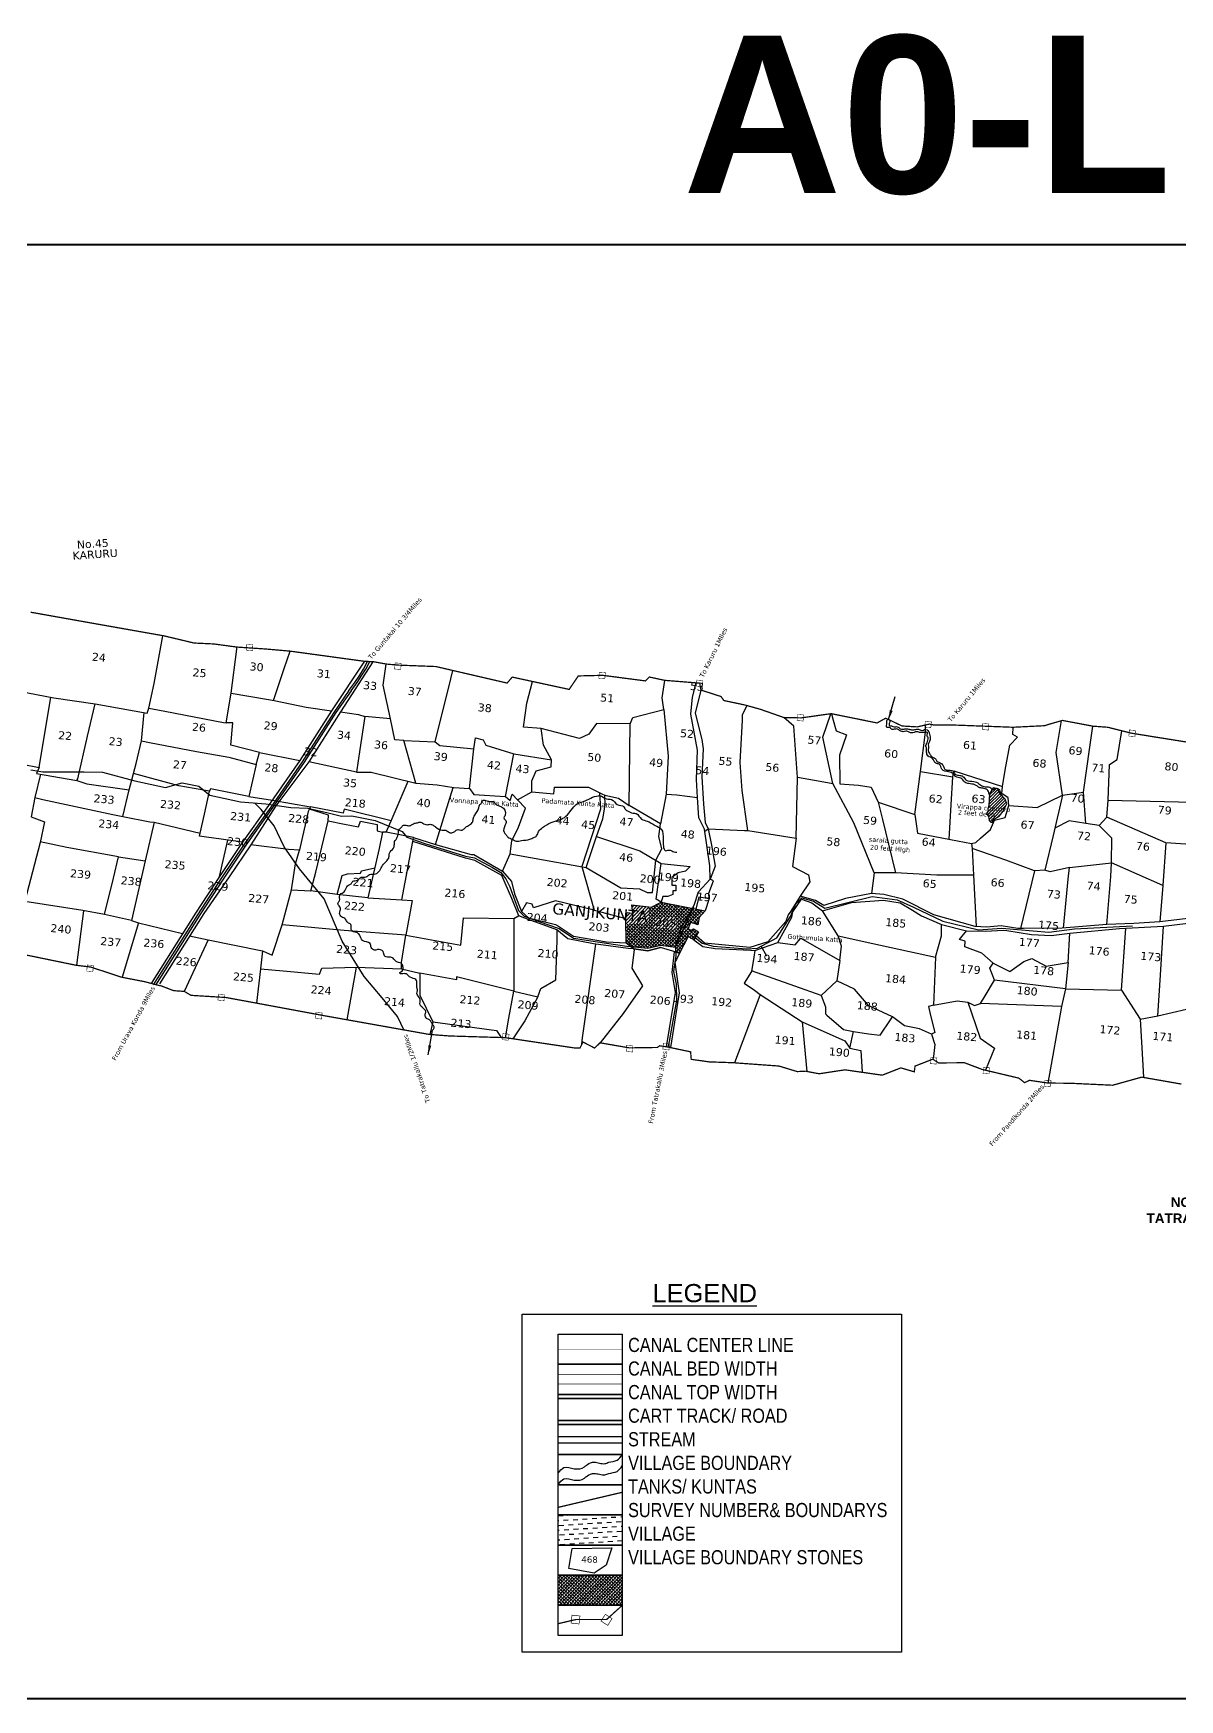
# Model space of a CAD drawing. Header units: inches. Extents: x 749926 to 764968, y 1657896 to 1663187.
# Drawn here: x 753874 to 757515, y 1657896 to 1663187 of the extents above; entities that cross this region are included whole.
import ezdxf
from ezdxf.enums import TextEntityAlignment as Align

# ---------------------------------------------------------------- set-up
doc = ezdxf.new("R2010")
doc.units = ezdxf.units.IN
doc.header["$MEASUREMENT"] = 0
doc.linetypes.add('ACAD_ISO02W100', pattern=[15, 12, -3])
doc.linetypes.add('HIDDEN2', pattern=[0.1875, 0.125, -0.0625])
for name, color, linetype in [('CANAL1', 1, 'Continuous'), ('PLOT', 7, 'Continuous'), ('PLOT NO', 7, 'Continuous'), ('ROADS', 6, 'Continuous'), ('STRUCTURE', 5, 'Continuous'), ('TABLE', 7, 'Continuous'), ('tank', 4, 'Continuous'), ('TANKS-STREAM', 4, 'Continuous'), ('TITLEBLOCK', 7, 'Continuous'), ('VILLAGE', 30, 'Continuous'), ('VILLAGE BOUNDRY', 5, 'Continuous'), ('VILLAGE STONES', 240, 'Continuous')]:
    doc.layers.add(name, color=color, linetype=linetype)
doc.styles.add('A', font='ARIAL_1.TTF')
doc.styles.add('ARIALN', font='ARIALN_1.TTF')
doc.styles.get("Standard").update_dxf_attribs({"font": 'verdana_0.ttf'})
doc.dimstyles.get("Standard").update_dxf_attribs({"dimtxt": 0.18, "dimasz": 0.18, "dimexe": 0.18, "dimexo": 0.0625, "dimgap": 0.09, "dimtad": 0, "dimtih": 1, "dimtoh": 1, "dimdec": 4, "dimzin": 0, "dimdsep": 46, "dimtxsty": 'Standard', "dimcen": 0.09, "dimadec": 0, "dimazin": 0, "dimtfac": 1, "dimtdec": 4, "dimtofl": 0, "dimtmove": 0, "dimatfit": 3, "dimfxl": 0, "dimtolj": 1, "dimtzin": 0, "dimarcsym": 0})

msp = doc.modelspace()

# ---------------------------------------------------------------- hatches: boundary and pattern name
at = {"layer": 'tank'}
h = msp.add_hatch(dxfattribs=at)
h.set_pattern_fill('DASH', color=256, scale=121.505087, angle=3.5405, style=0)
h.set_pattern_definition([(3.5405362, (-17742.216, -38649.444), (14.2212084, 16.09708578), [15.18813582, -15.18813582])])
h.paths.add_polyline_path([(755540.7, 1658482.4), (755744.7, 1658482.4), (755744.7, 1658386.7), (755540.7, 1658386.7)])
at = {"layer": 'TANKS-STREAM'}
h = msp.add_hatch(dxfattribs=at)
h.set_pattern_fill('ANSI31', color=256, scale=54, style=0)
edge = h.paths.add_edge_path()
edge.add_line((756961.1, 1660755), (756952.2, 1660763.5))
edge.add_spline(control_points=[(756952.2, 1660763.5), (756950.2, 1660765.3), (756948.4, 1660767.2), (756947.2, 1660769.4)], knot_values=[503.600499, 503.600499, 503.600499, 503.600499, 511.400789, 511.400789, 511.400789, 511.400789], degree=3, periodic=0)
edge.add_line((756949.8, 1660765.9), (756949.7, 1660766))
edge.add_spline(control_points=[(756952.2, 1660763.5), (756950.2, 1660765.3), (756948.4, 1660767.2), (756947.2, 1660769.4)], knot_values=[503.600499, 503.600499, 503.600499, 503.600499, 511.400789, 511.400789, 511.400789, 511.400789], degree=3, periodic=0)
edge.add_line((756947.2, 1660769.4), (756940.7, 1660778.3))
edge.add_line((756940.7, 1660778.3), (756937.9, 1660788.2))
edge.add_line((756937.9, 1660788.2), (756931.1, 1660789.3))
edge.add_spline(control_points=[(756931.1, 1660789.3), (756926.6, 1660788.4), (756921.5, 1660784.3), (756918.9, 1660784.6)], knot_values=[464.273292, 464.273292, 464.273292, 464.273292, 475.72719, 475.72719, 475.72719, 475.72719], degree=3, periodic=0)
edge.add_line((756918.9, 1660784.6), (756910.3, 1660771.4))
edge.add_line((756910.3, 1660771.4), (756909.1, 1660734.6))
edge.add_line((756909.1, 1660734.6), (756905.3, 1660724.3))
edge.add_line((756905.3, 1660724.3), (756906.9, 1660718.1))
edge.add_line((756906.9, 1660718.1), (756901.4, 1660709.8))
edge.add_line((756901.4, 1660709.8), (756908, 1660699.4))
edge.add_line((756908, 1660699.4), (756909.8, 1660686.7))
edge.add_line((756909.8, 1660686.7), (756915.1, 1660681.6))
edge.add_line((756915.1, 1660681.6), (756919.8, 1660681.6))
edge.add_line((756919.8, 1660681.6), (756922.9, 1660689.4))
edge.add_line((756922.9, 1660689.4), (756942.6, 1660701.8))
edge.add_line((756942.6, 1660701.8), (756954.4, 1660717.1))
edge.add_line((756954.4, 1660717.1), (756965.9, 1660740.3))
edge.add_line((756965.9, 1660740.3), (756961.1, 1660755))
at = {"layer": 'VILLAGE', "linetype": 'Continuous'}
h = msp.add_hatch(dxfattribs=at)
h.set_pattern_fill('SACNCR', color=256, scale=81.6108957, angle=1.53031993, style=0)
h.paths.add_polyline_path([(755961.5, 1660364.2), (755984.6, 1660356), (755988.7, 1660378.9), (756008.1, 1660400.2), (755867.7, 1660427.4), (755836.9, 1660412.4), (755774.9, 1660419.3), (755778.4, 1660392.7), (755759.8, 1660395.1), (755756.3, 1660375.8), (755756.6, 1660298.8), (755771.5, 1660287.3), (755825.6, 1660281.9), (755867.1, 1660291.3), (755913.5, 1660284.9), (755914.1, 1660270), (755926.2, 1660266.4), (755953.8, 1660318.7), (755971.8, 1660307.9), (755979.4, 1660320.5), (755986.7, 1660333.2), (755971.1, 1660343.3), (755963.2, 1660338.7), (755953.9, 1660342.7)])
h.paths.add_polyline_path([(755841.1, 1660346.5), (755920.7, 1660339.6), (755924.1, 1660379.1), (755844.6, 1660386.1)], flags=24)
h = msp.add_hatch(dxfattribs=at)
h.set_pattern_fill('SACNCR', color=256, scale=81.610896, angle=1.5303, style=0)
h.set_pattern_definition([(46.53031993, (-17742.216, -38649.444), (-5.552641114, 5.263678017), []), (46.53031993, (-17736.8075, -38649.2994), (-5.552641114, 5.263678017), [0, -7.651021475])])
h.paths.add_polyline_path([(755540.7, 1658291), (755744.7, 1658291), (755744.7, 1658195.4), (755540.7, 1658195.4)])

# ---------------------------------------------------------------- linework, layer by layer
at = {"layer": 'CANAL1', "color": 1, "linetype": 'HIDDEN2', "ltscale": 100, "const_width": 2}
msp.add_lwpolyline([(755540.7, 1659008.5), (755744.7, 1659008.5)], dxfattribs=at)
at = {"layer": 'CANAL1', "color": 5, "const_width": 2}
for points in [[(755744.7, 1658927.9), (755540.7, 1658927.9)], [(755744.7, 1658897.9), (755540.7, 1658897.9)]]:
    msp.add_lwpolyline(points, dxfattribs=at)
at = {"layer": 'CANAL1', "color": 1, "const_width": 5}
for points in [[(755744.7, 1658852.2), (755540.7, 1658852.2)], [(755744.7, 1658782.2), (755540.7, 1658782.2)]]:
    msp.add_lwpolyline(points, dxfattribs=at)
at = {"layer": 'PLOT'}
for points in [[(753829, 1661097.5), (753939.2, 1661076.7), (754070.7, 1661057.8), (754235.8, 1661028), (754241.3, 1661044.3), (754257.6, 1661122.2), (754285.8, 1661274)], [(754241.3, 1661044.3), (754291.6, 1661034), (754478.6, 1660998), (754486.5, 1660997.7), (754502.9, 1661091.5), (754520, 1661230.8), (754520.5, 1661237.8)], [(754636.9, 1661068.1), (754671, 1661169.3), (754689.7, 1661224.9)], [(755009, 1661010), (754985.3, 1661116.7), (754995, 1661183.9)], [(755050.9, 1660941), (755150.7, 1660936.9), (755200.1, 1661137.5), (755206.2, 1661163.5)], [(755150.7, 1660936.9), (755164.7, 1660925.4), (755273.5, 1660914.8), (755277.9, 1660949.8), (755302.9, 1660943.5), (755311.6, 1660926.1), (755399.9, 1660898.7), (755519.8, 1660880.1), (755494.4, 1660926), (755486.7, 1660979.7), (755431.2, 1660983.8), (755441.4, 1661059.3), (755459.9, 1661128.5)], [(755769.4, 1660994.1), (755778.5, 1661014.6), (755876.1, 1661039.7), (755871.7, 1661076.4), (755879.3, 1661132.2)], [(753693.1, 1660910.2), (753742.8, 1660889), (753784.5, 1660877.1), (753892.6, 1660855.7), (753929.5, 1661078.6)], [(754502.9, 1661091.5), (754620.5, 1661071), (754638.6, 1661067.8), (754741.1, 1661046.6), (754821.3, 1661035.4)], [(753892.6, 1660855.7), (753884.7, 1660835.9), (753908.6, 1660831.9), (754012.2, 1660814.1), (754015.6, 1660819.9), (754046.7, 1660954.5), (754070.7, 1661057.8)], [(754012.2, 1660814.1), (754044.4, 1660803.9), (754178.8, 1660785), (754201.2, 1660867.9), (754217.3, 1660940.5), (754226.6, 1661029.7)], [(754850, 1661031.7), (754907.2, 1661023.7), (754926.9, 1661017.6), (754911.1, 1660912.8), (754900.2, 1660840.9), (754749.4, 1660873.9)], [(754900.2, 1660840.9), (754946.6, 1660840.9), (755089, 1660806.1), (755050.9, 1660941), (755022, 1660943.3), (755009, 1661010), (754926.9, 1661017.6)], [(755876.1, 1661039.7), (755890.8, 1660891.2), (755884.1, 1660770.9), (755865.5, 1660677), (755766.5, 1660734.4)], [(756006.8, 1660653), (756017.1, 1660660.2), (756132.6, 1660655.5), (756143.8, 1660655.5), (756124.9, 1660782.6), (756119.4, 1660871.4), (756126.4, 1661005.4), (756126.4, 1661024.2), (756141.7, 1661051.8)], [(756143.8, 1660655.5), (756296.8, 1660630.8), (756301.1, 1660823.7), (756289.6, 1660986.2), (756258, 1661014)], [(756301, 1660825.2), (756373.2, 1660811.9), (756413.4, 1660804.6), (756381.8, 1660951.9), (756407.3, 1661026.3), (756409.1, 1661025.7), (756414.2, 1661005.8), (756424.3, 1660972.2), (756456.9, 1660959.1), (756434.3, 1660895), (756435.4, 1660803.8), (756495.1, 1660799.5), (756535.5, 1660793.5), (756556.9, 1660745.9), (756570.6, 1660690.4), (756589.9, 1660612.5), (756611.9, 1660521.4), (756544.5, 1660520.5), (756536.2, 1660454.9)], [(754217.3, 1660940.5), (754243.3, 1660934.7), (754392.6, 1660906.5), (754477.1, 1660891.3), (754495, 1660888), (754582.3, 1660864.7), (754592.1, 1660903.6), (754501.2, 1660926.6), (754508.1, 1660997.1), (754486.5, 1660997.7)], [(755457, 1660778.1), (755527.5, 1660771.7), (755529.5, 1660793.3), (755637.7, 1660793.3), (755679.5, 1660772.2), (755689.2, 1660767.3), (755733, 1660757.7), (755766.5, 1660734.4), (755769.4, 1660994.1), (755662.8, 1660995.3), (755638.5, 1660961.6), (755608.6, 1660947.6), (755486.7, 1660979.7)], [(756673.9, 1660706.7), (756692, 1660843.1), (756707.1, 1660968.1), (756707.8, 1660990.5)], [(756692, 1660843.1), (756794.1, 1660826.2), (756797.1, 1660844.6), (756952.3, 1660795.6), (756960.3, 1660846.7), (756975.7, 1660925.9), (757000.1, 1660951.9), (756984.7, 1660960.7), (756985.6, 1660983.2)], [(756972.3, 1660734.9), (757062.3, 1660728.1), (757142.8, 1660768), (757122.1, 1660902.9), (757139.7, 1661004.2)], [(757142.8, 1660768), (757209.4, 1660777.6), (757229.7, 1660920.2), (757239.2, 1660986.7)], [(757258.7, 1660671.2), (757283.3, 1660697.8), (757287.3, 1660752.2), (757292.1, 1660864.7), (757315.8, 1660881.1), (757330.9, 1660972.1)], [(754592.1, 1660903.6), (754720.8, 1660878.1)], [(755089, 1660806.1), (755157, 1660800.1), (755209.6, 1660792.4), (755259.1, 1660789.3), (755273.5, 1660914.8)], [(757287.3, 1660752.2), (757599.7, 1660744.6), (757683, 1660907.4)], [(754582.3, 1660864.7), (754558.3, 1660763.4), (754633.3, 1660752), (754754.3, 1660730.4), (754747.5, 1660715.7), (754719.8, 1660593.5), (754719.2, 1660592.6), (754685, 1660595.2), (754565.1, 1660609.6)], [(755259.1, 1660789.3), (755272.7, 1660769.3), (755373.3, 1660763.6), (755399.9, 1660898.7)], [(755373.3, 1660763.6), (755388.4, 1660751), (755395.3, 1660770.3), (755411.9, 1660753.2), (755457, 1660778.1), (755457, 1660812.7), (755471.3, 1660844.4), (755519, 1660857.3), (755519.8, 1660880.1)], [(753896.6, 1660833.9), (753878.4, 1660760.7), (753867.1, 1660699), (753909.2, 1660682.6), (753895.5, 1660616.8), (753853.2, 1660455.5), (753846.7, 1660429.7), (753805, 1660269.6)], [(754258.1, 1660682.2), (754403.8, 1660646.8), (754418.1, 1660707.5), (754433.7, 1660780.1), (754336, 1660797.4), (754192.6, 1660836.2)], [(755011.1, 1660686.5), (755065, 1660812)], [(756544.5, 1660520.5), (756479.5, 1660680), (756413.4, 1660804.6)], [(756782.4, 1660628), (756788.7, 1660736.7), (756794.1, 1660826.2)], [(753878.4, 1660760.7), (753904.7, 1660754.2), (754126.2, 1660706.7), (754158.3, 1660699.7), (754178.8, 1660785)], [(754558.3, 1660763.4), (754436.3, 1660788.2), (754433.7, 1660780.1)], [(755151.2, 1660610.9), (755177.9, 1660696.5), (755207.8, 1660792.4)], [(755364.2, 1660525.8), (755388.5, 1660581.7), (755393.4, 1660622.3), (755415, 1660666.4), (755437.4, 1660726), (755411.9, 1660753.2)], [(755388.5, 1660581.7), (755453.6, 1660570), (755629.6, 1660538.4), (755662.6, 1660636.6), (755683, 1660692.3), (755690.7, 1660736), (755689.2, 1660767.3)], [(755672.6, 1660775.7), (755675.8, 1660723.1), (755616.3, 1660540.8)], [(755884.1, 1660770.9), (755917.4, 1660769.1), (755983.6, 1660760.7)], [(756556.9, 1660745.9), (756674.1, 1660706.7), (756681.9, 1660647.3), (756787.2, 1660627.1), (756853.7, 1660614.3), (756855.4, 1660598.5), (756859.8, 1660514.1), (756869, 1660350.8)], [(756853.7, 1660614.3), (756867.7, 1660616.8), (756882.1, 1660631.3), (756914, 1660658.9), (756927.2, 1660688.3), (756961, 1660696.2), (756972.3, 1660734.9), (756969.6, 1660759.6), (756949.7, 1660772.9), (756952.3, 1660795.6)], [(757142.8, 1660768), (757112.6, 1660639.3), (757086.6, 1660529.8), (757053.4, 1660527.5), (756962.2, 1660561.6), (756855.4, 1660598.5)], [(757216.9, 1660677.7), (757209.4, 1660777.6)], [(757599.7, 1660744.6), (757585.5, 1660655), (757563.8, 1660610), (757470.6, 1660616.6), (757283.3, 1660697.8)], [(754158.3, 1660699.7), (754244.3, 1660683.4), (754258.1, 1660682.2), (754229.5, 1660558.8), (754185.8, 1660370), (754100.4, 1660388.4), (754031.5, 1660401.1), (753846.7, 1660429.7)], [(754693.9, 1660467.3), (754755.9, 1660463.7), (754771.7, 1660523.6), (754790, 1660602.6), (754810.6, 1660685.9), (754811.6, 1660704.3), (754750.9, 1660723)], [(754994.8, 1660649.8), (755011.1, 1660686.5), (754861, 1660723.4), (754857.8, 1660710.3), (754754.3, 1660730.4)], [(754538.1, 1660618.2), (754524.3, 1660620.7), (754423.7, 1660634.2), (754402.1, 1660637.3), (754403.8, 1660646.8)], [(754810.6, 1660685.9), (754862.6, 1660675.6), (754906.5, 1660666.9), (754912.7, 1660684.8), (754966.5, 1660674.6), (754966.5, 1660653.9), (754983.1, 1660650.5), (754972.5, 1660598.7), (754936.2, 1660441.3), (754838.9, 1660452.1), (754854.7, 1660512.7), (754871.4, 1660518), (754913, 1660519.5), (754916.8, 1660527.6), (754958.2, 1660536.9)], [(754936.2, 1660441.3), (755044.1, 1660435.3), (755079.3, 1660620.1), (755081.8, 1660633.3), (754994.8, 1660649.8), (754983.1, 1660650.5)], [(755629.6, 1660538.4), (755740.5, 1660472.9), (755799.6, 1660469.7), (755823.5, 1660459), (755840.9, 1660459), (755851.1, 1660560.8), (755870.2, 1660597.6), (755860.2, 1660636.5), (755865.5, 1660677)], [(757164.9, 1660538.1), (757297.9, 1660553.1), (757299.7, 1660631.4), (757258.7, 1660671.2), (757216.9, 1660677.7), (757164.3, 1660685.9), (757118.2, 1660663)], [(754144.9, 1660572), (753981, 1660601.2), (753895.9, 1660618.9)], [(754465, 1660509.8), (754492.2, 1660625)], [(754601.7, 1660272.8), (754633.1, 1660259.2), (754664.2, 1660356.4), (754693.9, 1660467.3), (754707.2, 1660550), (754719.2, 1660592.6)], [(755662.6, 1660636.6), (755800, 1660590.5), (755868, 1660551), (755959.9, 1660541), (755945.4, 1660526), (755922, 1660520.9), (755902.4, 1660505.9), (755902.4, 1660481.6), (755914.5, 1660481.6), (755914.5, 1660463.9), (755904.7, 1660463.9), (755904.7, 1660452.2), (755888.8, 1660445.6), (755873.4, 1660445.6), (755867.7, 1660427.4), (755852.3, 1660436.9), (755868, 1660551)], [(756296.8, 1660630.8), (756285.7, 1660540.6), (756335.6, 1660514.6), (756339.8, 1660492), (756309.7, 1660447.4)], [(757470.6, 1660616.6), (757460.9, 1660480.6), (757451.3, 1660365.1)], [(754100.4, 1660388.4), (754128.4, 1660503.8), (754144.9, 1660572), (754229.5, 1660558.8)], [(755616.3, 1660540.8), (755655.3, 1660402.5), (755756.3, 1660375.8)], [(757145.9, 1660345.3), (757160.3, 1660500.9), (757164.9, 1660538.1), (757103.5, 1660524.5), (757086.6, 1660529.8)], [(757283.2, 1660356.9), (757295.8, 1660508.9), (757297.9, 1660553.1)], [(757460.9, 1660480.6), (757297.9, 1660553.1)], [(756020.6, 1660439), (756019.2, 1660456.7), (756034.8, 1660496), (756024, 1660500.4)], [(756859.8, 1660514.1), (756743.6, 1660514.1), (756611.9, 1660521.4)], [(757053.4, 1660527.5), (757009.7, 1660344.2)], [(754838.9, 1660452.1), (754755.9, 1660463.7)], [(755044.1, 1660435.3), (755076.8, 1660433.1), (755056.8, 1660323.3)], [(755655.3, 1660402.5), (755532.3, 1660432.6), (755462.1, 1660410.1), (755458.5, 1660421.4), (755440.1, 1660426.2), (755424.9, 1660398)], [(755756.6, 1660298.8), (755756.3, 1660375.8), (755759.8, 1660395.1), (755778.4, 1660392.7), (755774.9, 1660419.3), (755836.9, 1660412.4), (755867.7, 1660427.4), (756008.1, 1660400.2), (755988.7, 1660378.9), (755984.6, 1660356), (755961.5, 1660364.2), (755953.9, 1660342.7), (755963.2, 1660338.7), (755971.1, 1660343.3), (755986.7, 1660333.2), (755979.4, 1660320.5), (755971.8, 1660307.9), (755953.8, 1660318.7), (755926.2, 1660266.4), (755866.1, 1660284.3), (755825.9, 1660273.7), (755780.8, 1660280.1), (755756.6, 1660298.8)], [(755978.9, 1660405.8), (755988.9, 1660445), (756020.6, 1660439), (756008.1, 1660400.2)], [(754034, 1660400.7), (754011, 1660227.5)], [(755056.8, 1660323.3), (755232.2, 1660291.2), (755240.8, 1660378), (755400.2, 1660375.5), (755412.4, 1660383.2), (755415.6, 1660384.4)], [(755400.2, 1660375.5), (755400.3, 1660145.4), (755476.7, 1660127.4), (755435.5, 1660050.9), (755396.7, 1659994.2)], [(755913.5, 1660284.9), (755971.8, 1660412.8)], [(756435.2, 1660242.8), (756440.8, 1660288.2), (756429.7, 1660320.8), (756380.6, 1660400.7)], [(757445.1, 1660067), (757536.7, 1660088.6), (757571.7, 1660130), (757605.6, 1660192.4), (757667.6, 1660173.6), (757670.3, 1660224.6), (757619.2, 1660286.4), (757620.3, 1660370.6), (757624.1, 1660385.3)], [(754185.8, 1660370), (754207.8, 1660362.3), (754156.8, 1660189.2)], [(754207.8, 1660362.3), (754348.1, 1660328.1)], [(754370.5, 1660320.5), (754429.8, 1660307.9), (754353.7, 1660144.5)], [(755043.1, 1660215.7), (755043.9, 1660236.6), (755056.8, 1660323.3), (754860.8, 1660338.4), (754664.2, 1660356.4)], [(755476.7, 1660127.4), (755485.5, 1660154.2), (755533.5, 1660181.3), (755537.3, 1660306.8), (755537.3, 1660339.3)], [(756429.7, 1660320.8), (756540.7, 1660296.7), (756739.7, 1660253.5), (756732.6, 1660101.1), (756717.1, 1660096.2), (756723.8, 1660067.6), (756737.4, 1660014.3), (756727, 1660008.3), (756688, 1660025.9), (756641.3, 1660035.3), (756603.2, 1660064)], [(756739.7, 1660253.5), (756758.8, 1660320.7), (756758.7, 1660357)], [(756842.3, 1660110.4), (756863, 1660100), (756882.3, 1660106.1), (756897.2, 1660130.9), (756927, 1660180.7), (756911.5, 1660218.2), (756922.5, 1660234.5), (756886.9, 1660265.4), (756832.7, 1660286.2), (756833.9, 1660304.5), (756815.2, 1660309), (756838.2, 1660336.9)], [(756922.5, 1660234.5), (756975.7, 1660207.6), (757019.8, 1660239.2), (757045.5, 1660249.4), (757090.3, 1660225.1), (757160.7, 1660235.9), (757166.1, 1660329.8)], [(757152.1, 1660153.1), (757329.8, 1660148.3), (757343.9, 1660345)], [(757329.8, 1660148.3), (757389.2, 1660055.9), (757445.1, 1660067), (757453.7, 1660195.9), (757463.9, 1660351.6)], [(754429.8, 1660307.9), (754601.7, 1660272.8), (754595.9, 1660215.9), (754582.5, 1660107.3)], [(755616.5, 1659977.5), (755618.3, 1659997.3), (755660.3, 1660294.7)], [(755780.8, 1660280.1), (755782, 1660276.2), (755774.8, 1660218.1), (755808.3, 1660161.9), (755747.1, 1660074.4), (755674, 1659981.3)], [(756166, 1660274.9), (756162.7, 1660253), (756155.2, 1660208), (756132, 1660170.5), (756164, 1660148.7), (756182.1, 1660134.3), (756138.8, 1660018), (756100.5, 1659917.8)], [(756203.4, 1660256.1), (756186.1, 1660287.9)], [(756238.9, 1660300.3), (756293.9, 1660292.1), (756312.1, 1660313.3), (756435.2, 1660242.8), (756425.7, 1660178.4)], [(754595.9, 1660215.9), (754667.1, 1660209.6), (754783, 1660199.4), (754790.6, 1660217.8), (754899, 1660221.2), (754869.3, 1660054.6)], [(754899, 1660221.2), (755043.1, 1660215.7), (755101.7, 1660202.6), (755102, 1660132.3), (755142.4, 1660048.2), (755133.5, 1660007.8)], [(757160.7, 1660235.9), (757152.1, 1660153.1), (757140, 1660096.2), (757096.3, 1659853.5)], [(755373.8, 1659997.6), (755384.5, 1660059.1), (755400.3, 1660145.4), (755315.9, 1660166.6), (755217.8, 1660191.1), (755217.8, 1660180.8), (755101.7, 1660202.6)], [(756375.7, 1660131.1), (756292.4, 1660160.7), (756155.4, 1660209.4)], [(756467.3, 1659964), (756478.9, 1660017.5), (756526.9, 1660009.7), (756563.9, 1660006), (756595.9, 1660053.9), (756603.2, 1660064), (756543.1, 1660091.8), (756526.9, 1660099.3), (756482.1, 1660151.3), (756425.7, 1660178.4), (756375.7, 1660131.1), (756390.3, 1660095.6), (756390.4, 1660073.8), (756394.1, 1660068.9), (756447.1, 1660023.1), (756478.9, 1660017.5)], [(757152.1, 1660153.1), (756927, 1660180.7)], [(756182.1, 1660134.3), (756315.7, 1660048.2), (756331.1, 1659890.3)], [(756732.6, 1660101.1), (756808.4, 1660114.5), (756842.3, 1660110.4), (756853.7, 1660076.8), (756880.8, 1659996.2), (756926.3, 1659964), (756898.1, 1659894.2)], [(757140, 1660096.2), (756882.3, 1660106.1)], [(757389.2, 1660055.9), (757398.2, 1659909.8), (757399.5, 1659871.4)], [(755142.4, 1660048.2), (755345, 1660020.1), (755359.5, 1659998)], [(756315.7, 1660048.2), (756451, 1659987.7), (756467.3, 1659964), (756502.2, 1659957.1), (756506.2, 1659887.7)], [(756727, 1660008.3), (756736.9, 1659975.4), (756732.9, 1659937.5), (756730.8, 1659929.3)]]:
    msp.add_lwpolyline(points, dxfattribs=at)
at = {"layer": 'PLOT NO'}
for points in [[(755540.7, 1659056.4), (755744.7, 1659056.4), (755744.7, 1658960.7), (755540.7, 1658960.7)], [(755540.7, 1658960.7), (755744.7, 1658960.7), (755744.7, 1658865), (755540.7, 1658865)], [(755540.7, 1658865), (755744.7, 1658865), (755744.7, 1658769.4), (755540.7, 1658769.4)], [(755540.7, 1658769.4), (755744.7, 1658769.4), (755744.7, 1658673.7), (755540.7, 1658673.7)], [(755540.7, 1658673.7), (755744.7, 1658673.7), (755744.7, 1658578), (755540.7, 1658578)], [(755540.7, 1658578), (755744.7, 1658578), (755744.7, 1658482.4), (755540.7, 1658482.4)], [(755540.7, 1658482.4), (755744.7, 1658482.4), (755744.7, 1658386.7), (755540.7, 1658386.7)], [(755540.7, 1658386.7), (755744.7, 1658386.7), (755744.7, 1658291), (755540.7, 1658291)], [(755540.7, 1658291), (755744.7, 1658291), (755744.7, 1658195.4), (755540.7, 1658195.4)], [(755540.7, 1658195.4), (755744.7, 1658195.4), (755744.7, 1658099.7), (755540.7, 1658099.7)]]:
    msp.add_lwpolyline(points, close=True, dxfattribs=at)
at = {"layer": 'PLOT NO', "color": 6}
for points in [[(755540.7, 1658731.5), (755744.7, 1658731.5)], [(755540.7, 1658711.5), (755744.7, 1658711.5)]]:
    msp.add_lwpolyline(points, dxfattribs=at)
at = {"layer": 'PLOT NO'}
msp.add_lwpolyline([(755574.9, 1658312.4), (755585.3, 1658375.4), (755711.3, 1658378.2), (755693.1, 1658323), (755655.1, 1658297.7), (755574.9, 1658312.4)], dxfattribs=at)
at = {"layer": 'PLOT NO', "color": 4}
for points in [[(755540.7, 1658614.5), (755559.4, 1658632.5), (755592.2, 1658628.7), (755624.2, 1658634.8), (755633.6, 1658642.4), (755655.2, 1658649.8), (755672.3, 1658647), (755689, 1658645.2), (755701.7, 1658649.3), (755728.2, 1658656.4), (755744.7, 1658673.7)], [(755540.7, 1658578.7), (755559.4, 1658596.7), (755592.2, 1658592.9), (755624.2, 1658599), (755633.6, 1658606.6), (755655.2, 1658614), (755672.3, 1658611.2), (755689, 1658609.4), (755701.7, 1658613.4), (755728.2, 1658620.6), (755744.7, 1658637.9)]]:
    msp.add_spline(points, degree=3, dxfattribs=at)
at = {"layer": 'ROADS'}
for points in [[(754926.1, 1661192.7), (754821.3, 1661035.4), (754720.8, 1660878.1), (754621.4, 1660734.8), (754535.2, 1660614.1), (754465, 1660509.8), (754388.9, 1660392.8), (754248.3, 1660169.9)], [(754952.3, 1661191.3), (754850, 1661031.7), (754749.4, 1660873.9), (754644.4, 1660734.1), (754565.1, 1660609.6), (754496.2, 1660508.4), (754415.2, 1660391.4), (754274.6, 1660168.5)], [(754876.4, 1661099.6), (754895.1, 1661125.5), (754910.7, 1661148.9), (754923.2, 1661167.5), (754935.4, 1661192.2)], [(754883.5, 1661099.3), (754902.2, 1661125.1), (754917.8, 1661148.5), (754930.3, 1661167.2), (754942.5, 1661191.8)], [(756024, 1660500.4), (756022.2, 1660542.9), (756005.9, 1660659.2), (755987.6, 1660695.2), (755983.6, 1660760.7), (755980.1, 1660817.5), (755983, 1660910.9), (755962.8, 1661024.6), (755967.1, 1661078.6), (755979.7, 1661124.2)], [(754876.4, 1661099.6), (754828, 1661030.5), (754727.5, 1660873.2), (754628, 1660729.9), (754541.8, 1660609.2), (754471.6, 1660504.9), (754395.6, 1660387.8), (754255, 1660165)], [(754883.5, 1661099.3), (754835.1, 1661030.1), (754734.6, 1660872.8), (754635.1, 1660729.5), (754548.9, 1660608.8), (754478.7, 1660504.5), (754402.7, 1660387.5), (754262.1, 1660164.6)], [(755994.3, 1661101.4), (755976.1, 1661027.5), (755997.2, 1660944.3), (756001.6, 1660914.5), (755997.3, 1660825.7), (756002.8, 1660739), (756007.3, 1660680.9), (756017.1, 1660660.2), (756028.1, 1660609.3), (756039.6, 1660542.4), (756024, 1660500.4)], [(753865.7, 1660848.3), (753904.5, 1660841.5), (754036.1, 1660841.9), (754093.7, 1660840.4), (754196.5, 1660813.4), (754293.9, 1660791.7), (754347, 1660807), (754399.3, 1660796.1), (754434.8, 1660767.1), (754532.2, 1660746.4), (754612.5, 1660740.5), (754691.7, 1660728.2), (754745.8, 1660726.2), (754810.7, 1660712), (754853.3, 1660700.6), (754885.8, 1660702.5), (754960.1, 1660687.3), (755045.7, 1660652.4), (755060, 1660634.6), (755117.6, 1660614.5), (755246.9, 1660574.2), (755274.8, 1660569.1), (755332.2, 1660537.5), (755359.2, 1660521.7), (755375, 1660501.6), (755387, 1660476.2), (755415.5, 1660401.1), (755433.4, 1660383.5), (755503.5, 1660357.9), (755544.1, 1660344.6), (755589.2, 1660313.6), (755665.6, 1660301.9), (755759.4, 1660288.5), (755825.6, 1660281.9), (755867.1, 1660291.3), (755913.5, 1660284.9), (755914.5, 1660257.9), (755907.7, 1660208.2), (755915.9, 1660167.2), (755916.4, 1660115.2), (755908, 1660068.8), (755893.8, 1659985.3), (755889.1, 1659966.2)], [(755051.4, 1660019.9), (755031.2, 1660065.2), (754981.8, 1660123.8), (754925.3, 1660191.7), (754854.6, 1660304), (754797.3, 1660438.4), (754719.3, 1660533.6), (754670.5, 1660603.8), (754639.1, 1660670.5), (754597.5, 1660722), (754576.5, 1660743.7)], [(755780.8, 1660280.1), (755763.5, 1660281), (755653.7, 1660295.6), (755571.6, 1660311.9), (755536.9, 1660339.7), (755434.6, 1660377.1), (755415.7, 1660384), (755393.9, 1660439.5), (755362.4, 1660512), (755276.1, 1660560.6), (755246.4, 1660567.9), (755079.3, 1660620.1)], [(755081.8, 1660633.3), (755151.2, 1660610.9), (755264.4, 1660579.6), (755273.2, 1660579.6), (755364.2, 1660525.8), (755392.4, 1660493.7), (755402, 1660454.3), (755424.9, 1660398), (755446.3, 1660378.6), (755532.7, 1660357.2), (755542, 1660351.7), (755589.3, 1660319.4), (755694, 1660302.3), (755756.6, 1660298.8), (755780.8, 1660280.1), (755825.9, 1660273.7), (755866.1, 1660284.3)], [(755913.5, 1660284.9), (755932, 1660346.1), (755973.4, 1660418.5), (755987, 1660461), (756024, 1660500.4)], [(755971.8, 1660307.9), (756000.9, 1660287.6), (756040, 1660280.3), (756151.4, 1660275.5), (756166, 1660274.9), (756238.9, 1660300.3), (756282.8, 1660380.1), (756286.5, 1660396.8), (756313.5, 1660437.1), (756347.1, 1660425.4), (756380.6, 1660400.7), (756462.1, 1660423.7), (756472.1, 1660426.8), (756573.7, 1660434.1), (756627, 1660425.6), (756666.6, 1660402.7), (756694.8, 1660384.8), (756758.7, 1660357), (756838.2, 1660336.9), (756897.4, 1660335.8), (756956.4, 1660338.6), (756965.6, 1660338.3), (757044.4, 1660324.7), (757106.7, 1660322.1), (757166.1, 1660329.8), (757323.3, 1660343.9), (757463.9, 1660351.6), (757620.3, 1660370.6)], [(757620.7, 1660385.4), (757451.3, 1660365.1), (757369.2, 1660360.1), (757283.2, 1660356.9), (757142, 1660345), (757018.9, 1660343.9), (757000.4, 1660344.5), (756947.5, 1660352.4), (756901, 1660348.9), (756865.2, 1660351.1), (756733.9, 1660387.8), (756635.1, 1660437.9), (756575.7, 1660451.8), (756536.2, 1660454.9), (756453.6, 1660439.1), (756384.9, 1660417.5), (756358.7, 1660433.4), (756309.7, 1660447.4), (756279.5, 1660399.6), (756271.9, 1660387.4), (756264.5, 1660366.5), (756206.4, 1660302.3), (756149.2, 1660284.3), (756005.6, 1660297.8), (755979.4, 1660320.5), (755971.9, 1660307.5)], [(755975.7, 1660315.2), (755998.4, 1660298.1), (756032.7, 1660287.9), (756139.6, 1660279.5), (756174, 1660281.3), (756235.1, 1660314.5), (756278.6, 1660382.3), (756295.3, 1660422.2), (756314.6, 1660442.1), (756351.5, 1660431.1), (756387.4, 1660408.4), (756538.7, 1660445.9), (756617.8, 1660435.2), (756669.2, 1660411.6), (756762.1, 1660368), (756875.4, 1660340.5), (756950.5, 1660345.7), (757099.1, 1660332.2), (757181.2, 1660343), (757365, 1660353.1)], [(755885.5, 1659968.4), (755895.9, 1660033.5), (755913.8, 1660140.9), (755903.1, 1660204.1), (755910.2, 1660270.4), (755926.2, 1660266.4), (755916.3, 1660246.3), (755911.9, 1660237.3), (755921.3, 1660168.1), (755925, 1660140.2), (755910, 1660046.9), (755897.6, 1659966.1)]]:
    msp.add_lwpolyline(points, dxfattribs=at)
at = {"layer": 'STRUCTURE', "color": 5, "const_width": 6}
msp.add_lwpolyline([(749929, 1662515.9), (764964.6, 1662515.9), (764964.6, 1657898.6), (749929, 1657898.6)], close=True, dxfattribs=at)
at = {"layer": 'STRUCTURE', "color": 5}
msp.add_lwpolyline([(755426.4, 1659120.1), (756631, 1659120.1), (756631, 1658046), (755426.4, 1658046)], close=True, dxfattribs=at)
at = {"layer": 'TANKS-STREAM'}
msp.add_lwpolyline([(756922.8, 1660790.7), (756910.3, 1660771.4), (756909.1, 1660734.6), (756905.3, 1660724.3), (756906.9, 1660718.1), (756901.4, 1660709.8), (756908, 1660699.4), (756909.8, 1660686.7), (756915.1, 1660681.6), (756919.8, 1660681.6), (756922.9, 1660689.4), (756942.6, 1660701.8), (756954.4, 1660717.1), (756965.9, 1660740.3), (756961.1, 1660755), (756949.7, 1660765.9), (756940.7, 1660778.3), (756937.9, 1660788.2), (756922.8, 1660790.7), (756910.3, 1660771.4)], dxfattribs=at)
for points in [[(756911.1, 1660767.4), (756905.7, 1660782), (756893, 1660789.2), (756880.4, 1660791.4), (756864.3, 1660800.7), (756845.1, 1660804.2), (756833, 1660809), (756819.4, 1660821.9), (756803.2, 1660826.4), (756795.6, 1660835.4), (756781, 1660841.8), (756759.8, 1660849.9), (756751.1, 1660865.8), (756740, 1660868.8), (756730.3, 1660884), (756716, 1660891.6), (756711, 1660904.5), (756710.4, 1660917.4), (756708.4, 1660922.9), (756712.8, 1660934), (756715.4, 1660942.4), (756715.6, 1660951.3), (756713.2, 1660955.1), (756714, 1660963.2), (756713.5, 1660966.6), (756708.7, 1660967.1), (756703.3, 1660967.1), (756695.1, 1660966.6), (756688.7, 1660966.2), (756683.1, 1660968.3), (756667.3, 1660965.8), (756660.2, 1660965.3), (756651.8, 1660970.1), (756637.1, 1660969.2), (756627.4, 1660971.6), (756618.5, 1660977.2), (756604.8, 1660976.6), (756599.3, 1660977.3), (756593, 1660982.6), (756586, 1660982.5), (756583.3, 1660988.8), (756585.2, 1660996.8), (756584.3, 1661003.8), (756587.8, 1661008.9)], [(756594.6, 1661005.7), (756592.9, 1660997.6), (756592.6, 1660988.7), (756599.8, 1660987.8), (756607.8, 1660984.3), (756618.1, 1660985.1), (756627.1, 1660978.5), (756636.3, 1660976.9), (756648.2, 1660978.5), (756658.3, 1660976.4), (756663.6, 1660975.5), (756671, 1660975.3), (756682.5, 1660977.3), (756692.8, 1660973.7), (756700.7, 1660973.8), (756708.8, 1660976.6), (756715.4, 1660972.5), (756721.2, 1660957.3), (756721.8, 1660940.7), (756716.8, 1660932), (756716.6, 1660923.1), (756716.4, 1660912.5), (756717, 1660906.6), (756720.5, 1660900.2), (756723, 1660895.8), (756728.4, 1660889.4), (756734.7, 1660886.1), (756738.4, 1660883.6), (756744, 1660875.9), (756757.3, 1660868.6), (756765.2, 1660858.7), (756769.9, 1660849.4), (756784.5, 1660846.7), (756796.8, 1660842.5), (756802.8, 1660833.2), (756816.3, 1660830.4), (756825.8, 1660827.3), (756837.1, 1660815), (756860.7, 1660811.2), (756877.4, 1660803.8), (756890, 1660795.8), (756904.2, 1660794), (756916.6, 1660788.7), (756917.5, 1660785.6), (756931.1, 1660789.3), (756942.2, 1660784.1), (756947.1, 1660769.6), (756955.7, 1660760.7)], [(755139.3, 1660008.6), (755140.6, 1660014), (755142, 1660020.7), (755147.1, 1660028.5), (755145, 1660035.8), (755137.6, 1660047.2), (755132.2, 1660054.6), (755123.3, 1660059), (755118.7, 1660069.8), (755120.3, 1660080), (755110, 1660093.2), (755102.3, 1660102.3), (755102.5, 1660118.9), (755092.6, 1660137.6), (755094, 1660147.2), (755092.2, 1660157.8), (755092.3, 1660169.6), (755089, 1660182), (755071.4, 1660189.2), (755061, 1660198.4), (755048.1, 1660200.8), (755039, 1660201.4), (755038.6, 1660204.1), (755045.7, 1660208.3), (755048.6, 1660216.7), (755048, 1660223.6), (755042.3, 1660233.9), (755033.8, 1660236.4), (755024.3, 1660241.3), (755019.4, 1660247.1), (755014.6, 1660251.4), (755002.3, 1660252.9), (754989.6, 1660257.7), (754984.7, 1660270.7), (754967.1, 1660277.1), (754957.8, 1660275.1), (754947.4, 1660284.4), (754943.7, 1660296.2), (754919.6, 1660306.3), (754909.9, 1660324.6), (754901.5, 1660331.6), (754888.5, 1660334.5), (754883.1, 1660344.1), (754882.3, 1660356.8), (754873.1, 1660363), (754865.6, 1660373.7), (754853.3, 1660381.3), (754847, 1660391.9), (754848.7, 1660401.1), (754849.3, 1660408.1), (754843.8, 1660418.5), (754841.6, 1660423.2), (754846.2, 1660431.8), (754846.9, 1660441.2), (754846.4, 1660447.8), (754848.4, 1660452.9), (754861.3, 1660460.3), (754869.6, 1660476.9), (754875.3, 1660481.7), (754883.4, 1660486.3), (754888.9, 1660494.4), (754902.7, 1660497), (754914.8, 1660506.9), (754931, 1660508), (754941.7, 1660515.8), (754961.1, 1660517.6), (754974.4, 1660528.3), (754982.8, 1660544.1), (754997.1, 1660559.4), (755003.7, 1660571.2), (755005.1, 1660583.9), (755017.5, 1660599.3), (755020.6, 1660608.5), (755021.6, 1660620.9), (755026.1, 1660627.3), (755029.9, 1660634.2), (755034.4, 1660653.2), (755036.4, 1660659.4), (755040.4, 1660662.9), (755047.7, 1660671.4), (755057.4, 1660672.3), (755068.1, 1660670.5), (755077.5, 1660674.3), (755084.7, 1660678.3), (755096.9, 1660680.5), (755101.9, 1660682.4), (755113.7, 1660676.9), (755128.4, 1660674.1), (755134.1, 1660675), (755143.9, 1660671.9), (755151.9, 1660666.8), (755172.4, 1660656.2), (755184.5, 1660656), (755195.8, 1660649.1), (755205.7, 1660648.7), (755215.3, 1660654.5), (755219.7, 1660657.9), (755235.6, 1660656.6), (755244.6, 1660663.3), (755255.8, 1660671.2), (755268.3, 1660680.3), (755271.3, 1660692.5), (755276, 1660703.7), (755289, 1660727.9), (755291.2, 1660736.1), (755297.7, 1660743.2), (755301.3, 1660751.2), (755310.7, 1660750.6), (755327.3, 1660747.5), (755332.9, 1660748), (755340.7, 1660741.2), (755350.3, 1660734.7), (755361.5, 1660730.8), (755372.9, 1660704.6), (755369.2, 1660692.9), (755374.5, 1660687.2), (755372.9, 1660673.9), (755369.2, 1660649.9), (755375.5, 1660641.9), (755381.2, 1660634.6), (755395.9, 1660627.4), (755401.9, 1660623.9), (755407.9, 1660621.9), (755424.2, 1660623.3), (755451, 1660627.8), (755464, 1660633.2), (755472.4, 1660638.5), (755479, 1660652.5), (755491, 1660664.5), (755518.7, 1660681.1), (755544.5, 1660689.3), (755565.5, 1660700.7), (755599.6, 1660738.6), (755628.6, 1660750.6), (755644.2, 1660758.3), (755668.9, 1660766), (755673.1, 1660766.2), (755694.3, 1660756), (755710.3, 1660754.3), (755728.7, 1660737.6), (755749.1, 1660731.6), (755756.4, 1660720.3), (755760.8, 1660718.3), (755778.4, 1660710.6), (755789.1, 1660708.9), (755805.4, 1660691.9), (755823.8, 1660685.3), (755849.5, 1660671.6), (755868.1, 1660660), (755874.2, 1660627.1), (755875.2, 1660606.2), (755877.2, 1660596.5), (755880.6, 1660591.5), (755891.9, 1660593.2), (755901.9, 1660590.8), (755908.6, 1660587.5), (755917.9, 1660586.5)]]:
    msp.add_spline(points, degree=3, dxfattribs=at)
at = {"layer": 'VILLAGE BOUNDRY', "linetype": 'ACAD_ISO02W100', "ltscale": 2, "const_width": 4}
for points in [[(753865.9, 1661348.5), (754064, 1661313.2), (754289.3, 1661273.4), (754384.4, 1661250.7), (754447.7, 1661247.7), (754521.1, 1661237.8), (754614.9, 1661231.5), (754689.7, 1661224.9), (754923.8, 1661192.9), (754955, 1661191.2), (754995, 1661183.9), (755032, 1661180.6), (755152.6, 1661176), (755281.9, 1661146), (755379, 1661123.5), (755395, 1661142.5), (755575.9, 1661103.4), (755604.9, 1661146.2), (755682.5, 1661148.1), (755818.3, 1661130.4), (755830.2, 1661142.8), (755879.3, 1661132.2), (755990.5, 1661123.3), (755994.3, 1661101.4), (756058.1, 1661080.8), (756067.2, 1661068.1), (756134.5, 1661053.8), (756183.9, 1661040), (756258, 1661014), (756312.9, 1661013), (756408.2, 1661026.4), (756553.7, 1660996.9), (756581.2, 1661012), (756633.2, 1660987.2), (756681.2, 1660984.4), (756719.9, 1660993.3), (756735.8, 1660990), (756805.5, 1660990), (756985.7, 1660983.2), (757086.3, 1660988.2), (757096.7, 1660991.8), (757142.2, 1661004.9), (757239.2, 1660986.7), (757286.7, 1660983.2), (757360, 1660964.7), (757425.2, 1660954.1), (757582.1, 1660929.1)], [(757520.4, 1659850.3), (757394.3, 1659872.3), (757302.1, 1659846.6), (757168.5, 1659852.8), (757096.3, 1659853.5), (757038, 1659862.2), (757022.3, 1659854.7), (757004.1, 1659869.1), (756887.7, 1659896.7), (756831.2, 1659918), (756749, 1659917.4), (756730.8, 1659929.3), (756674.4, 1659907.4), (756671.9, 1659889.2), (756629.2, 1659901.7), (756570.2, 1659878.5), (756451.7, 1659895.5), (756369.7, 1659883), (756326.4, 1659891.2), (756300.1, 1659889.9), (756242.3, 1659907.5), (756096.2, 1659918.1), (756020.6, 1659920.7), (755963.5, 1659928.8), (755961.6, 1659952.6), (755890.1, 1659967.7), (755863.4, 1659972), (755856, 1659966.5), (755766.8, 1659965.2), (755674, 1659981.3), (755656.7, 1659964.6), (755619.6, 1659983.8), (755610.3, 1659964.6), (755595, 1659964.6), (755373.8, 1659997.6), (755195.5, 1660003), (755131, 1660008), (754798.8, 1660067.2), (754573.1, 1660109.1), (754485.5, 1660125.2), (754374.9, 1660132), (754353.7, 1660144.5), (754319.6, 1660146.9), (754281, 1660161.8), (754268.1, 1660164.7), (754228.6, 1660175.2), (754153.5, 1660189.8), (754056.8, 1660221.7), (754008.4, 1660227.8), (753802.8, 1660270.1)], [(755540.7, 1658506.2), (755744.7, 1658554.1)], [(755540.7, 1658136.8), (755597.1, 1658150.1), (755694.7, 1658150.1), (755744.7, 1658195.4)]]:
    msp.add_lwpolyline(points, dxfattribs=at)
at = {"layer": 'VILLAGE STONES'}
for points, const_width in [([(754552.1, 1661247.3), (754571.4, 1661245.6), (754569.7, 1661226.2), (754550.4, 1661227.9)], 1.55), ([(755023.2, 1661187.7), (755042.6, 1661186), (755040.9, 1661166.6), (755021.5, 1661168.3)], 1.55), ([(755671.6, 1661158.1), (755690.9, 1661156.4), (755689.2, 1661137.1), (755669.9, 1661138.8)], 1.55), ([(755981.2, 1661133.2), (756000.6, 1661131.5), (755998.9, 1661112.2), (755979.5, 1661113.9)], 1.55), ([(756301.4, 1661024), (756320.7, 1661022.3), (756319, 1661002.9), (756299.7, 1661004.6)], 1.55), ([(756706.9, 1661002.7), (756726.3, 1661001), (756724.6, 1660981.7), (756705.2, 1660983.4)], 1.55), ([(756889.4, 1660995.4), (756908.7, 1660993.7), (756907, 1660974.3), (756887.7, 1660976)], 1.55), ([(757355.1, 1660974.7), (757374.4, 1660973), (757372.7, 1660953.6), (757353.4, 1660955.3)], 1.55), ([(754045.6, 1660228.4), (754064.9, 1660226.8), (754063.2, 1660207.4), (754043.9, 1660209.1)], 1.55), ([(754462.1, 1660136.1), (754481.4, 1660134.4), (754479.7, 1660115.1), (754460.4, 1660116.8)], 1.55), ([(754772, 1660077.8), (754791.3, 1660076.1), (754789.6, 1660056.8), (754770.3, 1660058.5)], 1.55), ([(755365.6, 1660010.4), (755385, 1660008.7), (755383.3, 1659989.4), (755363.9, 1659991.1)], 1.55), ([(755758.7, 1659973.2), (755778.1, 1659971.5), (755776.4, 1659952.1), (755757.1, 1659953.8)], 1.55), ([(755875.2, 1659979.5), (755894.5, 1659977.8), (755892.8, 1659958.5), (755873.5, 1659960.2)], 1.55), ([(756724.5, 1659934.6), (756743.8, 1659932.9), (756742.1, 1659913.6), (756722.8, 1659915.3)], 1.55), ([(756892, 1659903.6), (756911.3, 1659901.9), (756909.6, 1659882.6), (756890.3, 1659884.3)], 1.55), ([(757087, 1659862.7), (757106.3, 1659861), (757104.6, 1659841.6), (757085.3, 1659843.3)], 1.55), ([(755584.9, 1658164), (755610.2, 1658161.3), (755607.4, 1658136), (755582.1, 1658138.8)], 2.03), ([(755677, 1658145.3), (755690.8, 1658166.7), (755712.1, 1658152.9), (755698.3, 1658131.6)], 2.03)]:
    msp.add_lwpolyline(points, close=True, dxfattribs=dict(at, const_width=const_width))

# ---------------------------------------------------------------- texts
at = {"layer": 'PLOT NO'}
for s, height, rotation, p in [('24', 25.4, 354.9932, (754082.5, 1661205.5)), ('25', 25.4, 354.9932, (754402.2, 1661156.1)), ('30', 25.4, 354.9932, (754583.3, 1661175)), ('31', 25.4, 354.9932, (754796.9, 1661153.1)), ('33', 25.4, 354.9932, (754943.8, 1661115.5)), ('53', 25.4, 354.9932, (755981.6, 1661112.9)), ('37', 25.4, 354.9932, (755085.7, 1661097.1)), ('51', 25.4, 354.9932, (755696.7, 1661076.2)), ('38', 25.4, 354.9932, (755308, 1661045)), ('22', 25.4, 354.9932, (753975.4, 1660956.6)), ('26', 25.4, 354.9932, (754400.4, 1660983.1)), ('29', 25.4, 354.9932, (754627.9, 1660987.8)), ('34', 25.4, 354.9932, (754861, 1660958.2)), ('52', 25.4, 354.9932, (755950.3, 1660963)), ('57', 25.4, 354.9932, (756354.9, 1660942.4)), ('23', 25.4, 354.9932, (754135.6, 1660937.6)), ('32', 25.4, 354.9932, (754755.2, 1660905)), ('36', 25.4, 354.9932, (754978.6, 1660927.2)), ('39', 25.4, 354.9932, (755168.3, 1660890.1)), ('50', 25.4, 354.9932, (755655.7, 1660887.5)), ('60', 25.4, 354.9932, (756598.6, 1660899.2)), ('61', 25.4, 354.9932, (756849, 1660926.1)), ('69', 25.4, 354.9932, (757184.2, 1660908.8)), ('27', 25.4, 354.9932, (754339.8, 1660864.2)), ('28', 25.4, 354.9932, (754630.2, 1660854.3)), ('42', 25.4, 354.9932, (755337.2, 1660862.8)), ('43', 25.4, 354.9932, (755427.8, 1660851.3)), ('49', 25.4, 354.9932, (755852.2, 1660871)), ('54', 25.4, 354.9932, (755998.9, 1660845.5)), ('55', 25.4, 354.9932, (756072.4, 1660875.2)), ('56', 25.4, 354.9932, (756221.3, 1660855.8)), ('68', 25.4, 354.9932, (757069.7, 1660868.9)), ('71', 25.4, 354.9932, (757256.5, 1660853.8)), ('80', 25.4, 354.9932, (757488.8, 1660858)), ('35', 25.4, 354.9932, (754880.2, 1660806.4)), ('233', 25.4, 354.9932, (754098.9, 1660755.1)), ('232', 25.4, 354.9932, (754309.9, 1660737.5)), ('218', 25.4, 354.9932, (754896.7, 1660742.6)), ('40', 25.4, 354.9932, (755113.8, 1660743.2)), ('62', 25.4, 354.9932, (756740, 1660755.8)), ('63', 25.4, 354.9932, (756876, 1660755.8)), ('70', 25.4, 354.9932, (757190.6, 1660757.8)), ('234', 25.4, 354.9932, (754113.9, 1660675.4)), ('231', 25.4, 354.9932, (754532.8, 1660698.9)), ('228', 25.4, 354.9932, (754717.1, 1660692.7)), ('41', 25.4, 354.9932, (755319.6, 1660690.2)), ('44', 25.4, 354.9932, (755555.2, 1660687.2)), ('47', 25.4, 354.9932, (755758.1, 1660683.2)), ('59', 25.4, 354.9932, (756531.6, 1660687.5)), ('79', 25.4, 354.9932, (757467.3, 1660720)), ('45', 25.4, 354.9932, (755636.2, 1660673.7)), ('48', 25.4, 354.9932, (755952.5, 1660643.5)), ('67', 25.4, 354.9932, (757031.8, 1660673.2)), ('72', 25.4, 354.9932, (757211.1, 1660638.1)), ('230', 25.4, 354.9932, (754522.8, 1660619.3)), ('219', 25.4, 354.9932, (754773.3, 1660572.5)), ('220', 25.4, 354.9932, (754896.6, 1660589.9)), ('196', 25.4, 354.9932, (756043.3, 1660589.9)), ('58', 25.4, 354.9932, (756415, 1660619.6)), ('64', 25.4, 354.9932, (756717.8, 1660618.6)), ('76', 25.4, 354.9932, (757398.2, 1660605.2)), ('239', 25.4, 354.9932, (754024.2, 1660517.2)), ('235', 25.4, 354.9932, (754324.4, 1660546)), ('217', 25.4, 354.9932, (755040, 1660533.6)), ('46', 25.4, 354.9932, (755757, 1660570)), ('238', 25.4, 354.9932, (754184.9, 1660494.8)), ('229', 25.4, 354.9932, (754460.6, 1660478.7)), ('221', 25.4, 354.9932, (754921.5, 1660490.4)), ('202', 25.4, 354.9932, (755537.8, 1660489.6)), ('200', 25.4, 354.9932, (755833.2, 1660501.2)), ('199', 25.4, 354.9932, (755890.8, 1660507.4)), ('198', 25.4, 354.9932, (755961.6, 1660488)), ('195', 25.4, 354.9932, (756165.6, 1660473.7)), ('65', 25.4, 354.9932, (756721, 1660486.7)), ('66', 25.4, 354.9932, (756936.9, 1660489.9)), ('74', 25.4, 354.9932, (757241.6, 1660479)), ('227', 25.4, 354.9932, (754590.1, 1660438.9)), ('222', 25.4, 354.9932, (754894.1, 1660415.2)), ('216', 25.4, 354.9932, (755213.1, 1660455.7)), ('201', 25.4, 354.9932, (755746, 1660447.6)), ('197', 25.4, 354.9932, (756014.5, 1660443.7)), ('73', 25.4, 354.9932, (757115.3, 1660453.1)), ('75', 25.4, 354.9932, (757359.3, 1660437)), ('204', 25.4, 354.9932, (755474.3, 1660378.8)), ('205', 25.4, 354.9932, (755882.6, 1660362.8)), ('186', 25.4, 354.9932, (756345, 1660367.8)), ('185', 25.4, 354.9932, (756613.3, 1660362.1)), ('240', 25.4, 354.9932, (753961.9, 1660343)), ('203', 25.4, 354.9932, (755670.8, 1660348.8)), ('175', 25.4, 354.9932, (757098.5, 1660354.1)), ('237', 25.4, 354.9932, (754120.1, 1660301.9)), ('236', 25.4, 354.9932, (754257.1, 1660297)), ('223', 25.4, 354.9932, (754869.2, 1660277.1)), ('215', 25.4, 354.9932, (755174.5, 1660287.8)), ('211', 25.4, 354.9932, (755315.9, 1660261.6)), ('210', 25.4, 354.9932, (755509, 1660264.1)), ('187', 25.4, 354.9932, (756322.1, 1660254.6)), ('177', 25.4, 354.9932, (757037.3, 1660299.5)), ('176', 25.4, 354.9932, (757259.2, 1660272.6)), ('173', 25.4, 354.9932, (757423.2, 1660255.2)), ('226', 25.4, 354.9932, (754359.8, 1660239.4)), ('194', 25.4, 354.9932, (756204, 1660248.5)), ('179', 25.4, 354.9932, (756849.5, 1660214.6)), ('178', 25.4, 354.9932, (757083, 1660210.7)), ('225', 25.4, 354.9932, (754541.6, 1660189.7)), ('224', 25.4, 354.9932, (754788.2, 1660148.6)), ('184', 25.4, 354.9932, (756612.5, 1660184.1)), ('180', 25.4, 354.9932, (757030.5, 1660146.1)), ('214', 25.4, 354.9932, (755021.3, 1660111.1)), ('212', 25.4, 354.9932, (755261.1, 1660117.3)), ('209', 25.4, 354.9932, (755445.4, 1660101.1)), ('208', 25.4, 354.9932, (755626, 1660118.5)), ('207', 25.4, 354.9932, (755720.7, 1660137.2)), ('206', 25.4, 354.9932, (755865.2, 1660116.1)), ('193', 25.4, 354.9932, (755938.6, 1660121.1)), ('192', 25.4, 354.9932, (756060.5, 1660111.1)), ('189', 25.4, 354.9932, (756314.8, 1660107.9)), ('188', 25.4, 354.9932, (756522.8, 1660098.2)), ('213', 25.4, 354.9932, (755232.4, 1660042.7)), ('191', 25.4, 354.9932, (756261.8, 1659989.2)), ('183', 25.4, 354.9932, (756642.3, 1659997.4)), ('182', 25.4, 354.9932, (756838.8, 1660001.5)), ('181', 25.4, 354.9932, (757028.9, 1660005.6)), ('172', 25.4, 354.9932, (757293.5, 1660022.2)), ('171', 25.4, 354.9932, (757461.6, 1660000.8)), ('190', 25.4, 354.9932, (756433.9, 1659951.7)), ('468', 20, 358.6877, (755640.7, 1658340.6))]:
    msp.add_text(s, height=height, rotation=rotation, dxfattribs=at).set_placement(p, align=Align.MIDDLE_CENTER)
at = {"layer": 'ROADS'}
for s, rotation, p in [('To Guntakal 10 3/4Miles', 49.6545, (754947.5, 1661197.4)), ('To Karuru 1MIles', 63.7326, (756002.5, 1661139.5)), ('To Karuru 1Miles', 50.2573, (756788.3, 1660998.9)), ('Vannapa Kunta Katta ', 355.9651, (755196.4, 1660745.6)), ('Padamata Kunta Katta ', 355.9651, (755487.5, 1660743.3)), ('sarala gutta', 355.9651, (756527.3, 1660620.2)), ('20 feet HIgh', 355.9651, (756530.8, 1660595.1)), ('Gothumula Katta', 355.9651, (756268.7, 1660312)), ('From Urava Konda 9Miles', 61.6223, (754135.8, 1659923.2)), ('To Tatrakallu 1/2Miles', 108.7548, (755134.9, 1659794.1)), ('From Tatrakallu 3Miles', 78.6796, (755841.7, 1659723.7)), ('From Pandikonda 2Miles', 48.6645, (756919.6, 1659651.8))]:
    msp.add_text(s, height=15, rotation=rotation, dxfattribs=at).set_placement(p)
at = {"layer": 'TABLE', "extrusion": (0.000201441, 0.004807, 0.999988), "style": 'A'}
msp.add_text('%%ULEGEND', height=57.78, rotation=359.9999, dxfattribs=at).set_placement((756006.4, 1659166.6, 8127.7), align=Align.MIDDLE)
at = {"layer": 'TANKS-STREAM', "color": 0}
for s, p in [('Virappa cheruvu', (756806.5, 1660725.8)), ('2 feet deep', (756810.2, 1660706.2))]:
    msp.add_text(s, height=15, rotation=355.9651, dxfattribs=at).set_placement(p)
at = {"layer": 'TITLEBLOCK', "extrusion": (0.000201441, 0.004807, 0.999988), "insert": (755763.1, 1659044.5), "char_height": 44.934, "width": 942.081, "attachment_point": 1, "text_direction": (1, -1e-06, -0.000201), "style": 'ARIALN'}
msp.add_mtext('CANAL CENTER LINE \\PCANAL BED WIDTH {\\H1.5288x; }\\PCANAL TOP WIDTH {\\H1.3525x; }\\PCART TRACK/ ROAD{\\H1.4113x; }\\PSTREAM {\\H1.3917x; }\\PVILLAGE BOUNDARY{\\H1.3982x; }\\PTANKS/ KUNTAS{\\H1.3961x; }\\PSURVEY NUMBER& BOUNDARYS{\\H1.3968x; }\\PVILLAGE{\\H1.3966x; }\\PVILLAGE BOUNDARY STONES{\\H1.3966x; }', dxfattribs=at)
at = {"layer": 'VILLAGE', "linetype": 'Continuous'}
msp.add_text('GANJIKUNTA ', height=35.564, rotation=354.9932, dxfattribs=at).set_placement((755682, 1660394), align=Align.MIDDLE_CENTER)
at = {"layer": 'VILLAGE STONES'}
for s, p in [('KARURU', (754070.3, 1661532.4)), ('No.45', (754062.9, 1661565.8))]:
    msp.add_text(s, height=24.93, rotation=3.7558, dxfattribs=at).set_placement(p, align=Align.MIDDLE_CENTER)
at = {"layer": 'VILLAGE STONES', "insert": (756713.1, 1663179.2), "char_height": 500, "width": 485.564, "attachment_point": 2, "line_spacing_factor": 2}
msp.add_mtext('{\\fArial|b1|i0|c0|p34;A0-L}', dxfattribs=at)
at = {"layer": 'VILLAGE STONES', "insert": (757554.1, 1659490.3), "char_height": 30.484, "width": 495.767, "attachment_point": 2}
msp.add_mtext('{\\fArial|b1|i0|c0|p34;NO .42 \\PTATRAKALLU}', dxfattribs=at)

# ---------------------------------------------------------------- leaders
at = {"layer": 'TANKS-STREAM', "color": 5}
for points in [[(756590.5, 1661007.6), (756611, 1661080.6)], [(755128.2, 1659943.4), (755139.3, 1660008.6)]]:
    msp.add_leader(points, dimstyle='Standard', override={"dimasz": 30, "dimgap": 0.09, "dimtad": 0}, dxfattribs=at)

doc.saveas('drawing.dxf')
